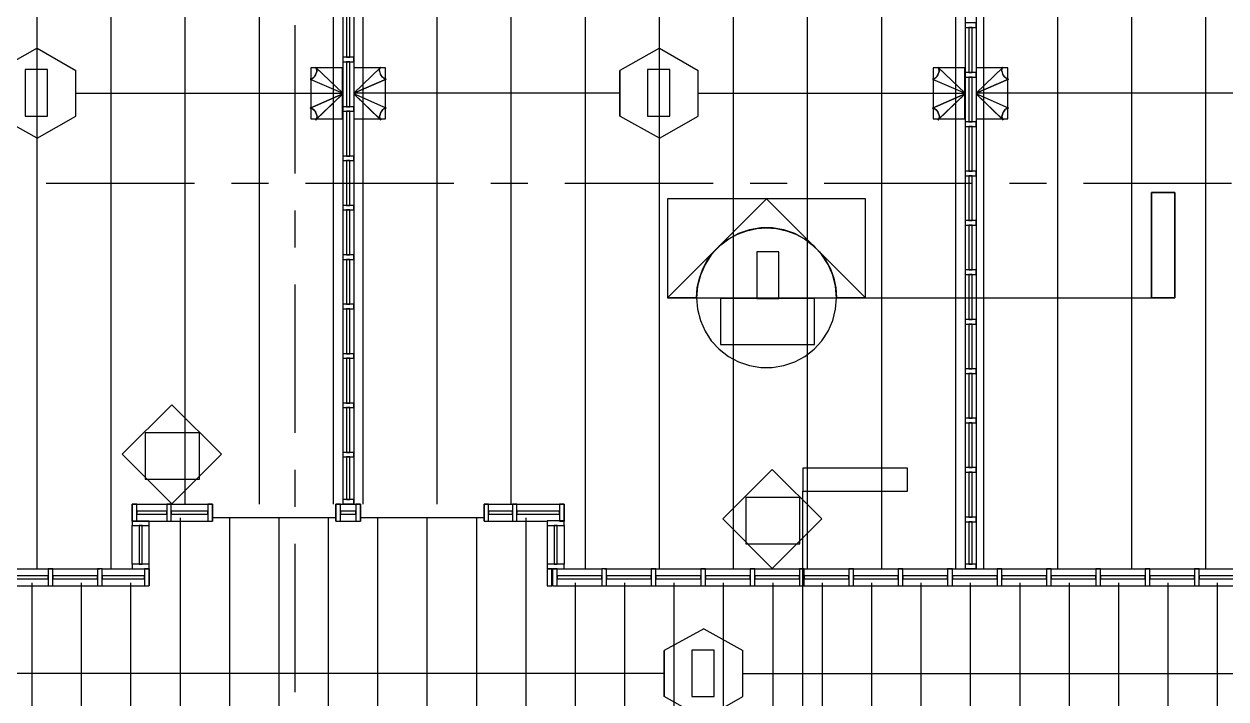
# Model space of a CAD drawing. Extents: x 0 to 3024, y 0 to 2160.
# Drawn here: x 767 to 1059, y 1616.6 to 1780.5 of the extents above; entities that cross this region are included whole.
import ezdxf

# ---------------------------------------------------------------- set-up
doc = ezdxf.new("R2010")
doc.units = 0
doc.layers.add('CTR-1st_Phase-Structure_S213-THIRD_FLOOR_FRAMING_PLAN', color=7, linetype='CONTINUOUS')

msp = doc.modelspace()

# ---------------------------------------------------------------- linework, layer by layer
at = {"layer": 'CTR-1st_Phase-Structure_S213-THIRD_FLOOR_FRAMING_PLAN', "color": 1}
for points in [[(770.159981, 1670.700012), (770.159981, 1916.700006), (770.159981, 1939.200006)], [(788.15998, 1670.700012), (788.15998, 1916.700006), (788.15998, 1939.200006)], [(806.15998, 1686.420012), (806.15998, 1916.700006), (806.15998, 1939.200006)], [(824.159979, 1686.420012), (824.159979, 1916.700006), (824.159979, 1939.200006)], [(842.159979, 1686.420012), (842.159979, 1916.700006), (842.159979, 1939.200006)], [(849.359979, 1686.420012), (849.359979, 1916.700006), (849.359979, 1939.200006)], [(867.359978, 1686.420012), (867.359978, 1916.700006), (867.359978, 1939.200006)], [(885.359978, 1686.420012), (885.359978, 1916.700006), (885.359978, 1939.200006)], [(903.359977, 1670.700012), (903.359977, 1916.700006), (903.359977, 1939.200006)], [(921.359977, 1670.700012), (921.359977, 1916.700006), (921.359977, 1939.200006)], [(939.359977, 1670.700012), (939.359977, 1916.700006), (939.359977, 1939.200006)], [(957.359976, 1670.700012), (957.359976, 1916.700006), (957.359976, 1939.200006)], [(975.359976, 1670.700012), (975.359976, 1916.700006), (975.359976, 1939.200006)], [(993.359975, 1670.700012), (993.359975, 1916.700006), (993.359975, 1939.200006)], [(1000.139975, 1670.700012), (1000.139975, 1916.700006), (1000.139975, 1939.200006)], [(1018.139975, 1670.700012), (1018.139975, 1916.700006), (1018.139975, 1939.200006)], [(1036.139974, 1670.700012), (1036.139974, 1916.700006), (1036.139974, 1939.200006)], [(1054.139974, 1670.700012), (1054.139974, 1916.700006), (1054.139974, 1939.200006)], [(832.859979, 1744.26001), (832.859979, 1780.260009)], [(808.37998, 1741.80001), (772.379981, 1741.80001)], [(826.379979, 1741.80001), (817.37998, 1741.80001)], [(871.379978, 1741.80001), (835.379979, 1741.80001)], [(889.379978, 1741.80001), (880.379978, 1741.80001)], [(934.379977, 1741.80001), (898.379978, 1741.80001)], [(952.379976, 1741.80001), (943.379976, 1741.80001)], [(997.379975, 1741.80001), (961.379976, 1741.80001)], [(1015.379975, 1741.80001), (1006.379975, 1741.80001)], [(1060.379973, 1741.80001), (1024.379974, 1741.80001)], [(832.859979, 1726.260011), (832.859979, 1735.260011)], [(832.859979, 1681.260012), (832.859979, 1717.260011)], [(806.15998, 1663.920012), (806.15998, 1686.420012)], [(824.159979, 1663.920012), (824.159979, 1686.420012)], [(842.159979, 1663.920012), (842.159979, 1686.420012)], [(849.359979, 1663.920012), (849.359979, 1686.420012)], [(867.359978, 1663.920012), (867.359978, 1686.420012)], [(885.359978, 1663.920012), (885.359978, 1686.420012)], [(770.159981, 1648.200013), (770.159981, 1670.700012)], [(788.15998, 1648.200013), (788.15998, 1670.700012)], [(832.859979, 1663.260012), (832.859979, 1672.260012)], [(903.359977, 1648.200013), (903.359977, 1670.700012)], [(921.359977, 1648.200013), (921.359977, 1670.700012)], [(939.359977, 1648.200013), (939.359977, 1670.700012)], [(957.359976, 1648.200013), (957.359976, 1670.700012)], [(975.359976, 1648.200013), (975.359976, 1670.700012)], [(993.359975, 1648.200013), (993.359975, 1670.700012)], [(1000.139975, 1648.200013), (1000.139975, 1670.700012)], [(1018.139975, 1648.200013), (1018.139975, 1670.700012)], [(1036.139974, 1648.200013), (1036.139974, 1670.700012)], [(1054.139974, 1648.200013), (1054.139974, 1670.700012)], [(804.95998, 1609.500014), (804.95998, 1643.520013), (804.95998, 1660.560012)], [(816.95998, 1609.500014), (816.95998, 1643.520013), (816.95998, 1660.560012)], [(828.959979, 1609.500014), (828.959979, 1643.520013), (828.959979, 1660.560012)], [(840.959979, 1609.500014), (840.959979, 1643.520013), (840.959979, 1660.560012)], [(852.959979, 1609.500014), (852.959979, 1643.520013), (852.959979, 1660.560012)], [(864.959978, 1609.500014), (864.959978, 1643.520013), (864.959978, 1660.560012)], [(876.959978, 1609.500014), (876.959978, 1643.520013), (876.959978, 1660.560012)], [(888.959978, 1597.740014), (888.959978, 1639.620013), (888.959978, 1660.560012)], [(832.859979, 1618.260014), (832.859979, 1654.260013)], [(768.959981, 1593.780014), (768.959981, 1627.800013), (768.959981, 1644.840013)], [(780.95998, 1593.780014), (780.95998, 1627.800013), (780.95998, 1644.840013)], [(792.95998, 1593.780014), (792.95998, 1627.800013), (792.95998, 1644.840013)], [(900.959977, 1593.780014), (900.959977, 1627.800013), (900.959977, 1644.840013)], [(912.959977, 1593.780014), (912.959977, 1627.800013), (912.959977, 1644.840013)], [(924.959977, 1593.780014), (924.959977, 1627.800013), (924.959977, 1644.840013)], [(936.959977, 1605.540014), (936.959977, 1631.760013), (936.959977, 1644.840013)], [(948.959976, 1605.540014), (948.959976, 1631.760013), (948.959976, 1644.840013)], [(960.959976, 1605.540014), (960.959976, 1631.760013), (960.959976, 1644.840013)], [(972.959976, 1605.540014), (972.959976, 1631.760013), (972.959976, 1644.840013)], [(984.959975, 1605.540014), (984.959975, 1631.760013), (984.959975, 1644.840013)], [(996.959975, 1605.540014), (996.959975, 1631.760013), (996.959975, 1644.840013)], [(1008.959975, 1605.540014), (1008.959975, 1631.760013), (1008.959975, 1644.840013)], [(1020.959974, 1605.540014), (1020.959974, 1631.760013), (1020.959974, 1644.840013)], [(1032.959974, 1605.540014), (1032.959974, 1631.760013), (1032.959974, 1644.840013)], [(1044.959974, 1605.540014), (1044.959974, 1631.760013), (1044.959974, 1644.840013)], [(1056.959974, 1605.540014), (1056.959974, 1631.760013), (1056.959974, 1644.840013)]]:
    msp.add_lwpolyline(points, dxfattribs=at)
at = {"layer": 'CTR-1st_Phase-Structure_S213-THIRD_FLOOR_FRAMING_PLAN', "color": 7}
for points in [[(995.639975, 1792.200009), (995.639975, 1780.200009)], [(998.279975, 1792.200009), (998.279975, 1780.200009)], [(844.439979, 1783.920009), (844.439979, 1771.92001)], [(847.079979, 1783.920009), (847.079979, 1771.92001)], [(995.639975, 1780.200009), (995.639975, 1768.20001)], [(998.279975, 1780.200009), (998.279975, 1768.20001)], [(770.159981, 1774.68001), (760.499981, 1769.28001), (760.499981, 1758.18001)], [(770.159981, 1774.68001), (779.579981, 1769.28001)], [(921.359977, 1774.68001), (911.699977, 1769.28001), (911.699977, 1758.18001)], [(921.359977, 1774.68001), (930.779977, 1769.28001)], [(844.439979, 1763.76001), (837.779979, 1770.06001)], [(838.079979, 1769.10001), (838.019979, 1769.70001), (837.779979, 1770.06001)], [(844.439979, 1771.92001), (844.439979, 1759.92001)], [(847.079979, 1771.92001), (847.079979, 1759.92001)], [(847.079979, 1763.76001), (853.679979, 1770.06001)], [(853.379979, 1769.10001), (853.439979, 1769.70001), (853.679979, 1770.06001)], [(995.639975, 1763.76001), (988.979975, 1770.06001)], [(989.279975, 1769.10001), (989.219975, 1769.70001), (988.979975, 1770.06001)], [(998.279975, 1763.76001), (1004.879975, 1770.06001)], [(1004.579975, 1769.10001), (1004.639975, 1769.70001), (1004.879975, 1770.06001)], [(770.159981, 1752.78001), (760.499981, 1758.18001), (760.499981, 1769.28001)], [(770.159981, 1752.78001), (779.579981, 1758.18001), (779.579981, 1769.28001)], [(836.519979, 1767.18001), (836.939979, 1767.24001), (837.419979, 1767.60001)], [(836.519979, 1767.18001), (844.439979, 1763.76001)], [(837.479979, 1767.66001), (837.839979, 1768.32001), (838.079979, 1769.04001)], [(854.939979, 1767.18001), (847.079979, 1763.76001)], [(854.039979, 1767.66001), (853.619979, 1768.32001), (853.439979, 1769.04001)], [(854.939979, 1767.18001), (854.519979, 1767.24001), (854.039979, 1767.60001)], [(921.359977, 1752.78001), (911.699977, 1758.18001), (911.699977, 1769.28001)], [(921.359977, 1752.78001), (930.779977, 1758.18001), (930.779977, 1769.28001)], [(987.719975, 1767.18001), (988.139975, 1767.24001), (988.619975, 1767.60001)], [(987.719975, 1767.18001), (995.639975, 1763.76001)], [(988.679975, 1767.66001), (989.039975, 1768.32001), (989.279975, 1769.04001)], [(995.639975, 1768.20001), (995.639975, 1756.20001)], [(998.279975, 1768.20001), (998.279975, 1756.20001)], [(1006.139975, 1767.18001), (998.279975, 1763.76001)], [(1005.239975, 1767.66001), (1004.819975, 1768.32001), (1004.639975, 1769.04001)], [(1006.139975, 1767.18001), (1005.719975, 1767.24001), (1005.239975, 1767.60001)], [(779.579981, 1763.76001), (844.439979, 1763.76001)], [(836.519979, 1760.10001), (844.439979, 1763.58001)], [(844.439979, 1763.58001), (837.779979, 1757.22001)], [(911.699977, 1763.76001), (847.079979, 1763.76001)], [(847.079979, 1763.58001), (853.679979, 1757.22001)], [(854.939979, 1760.10001), (847.079979, 1763.58001)], [(930.779977, 1763.76001), (995.639975, 1763.76001)], [(987.719975, 1760.10001), (995.639975, 1763.58001)], [(995.639975, 1763.58001), (988.979975, 1757.22001)], [(1098.539973, 1763.76001), (998.279975, 1763.76001)], [(998.279975, 1763.58001), (1004.879975, 1757.22001)], [(1006.139975, 1760.10001), (998.279975, 1763.58001)], [(836.519979, 1760.10001), (836.939979, 1760.10001)], [(836.939979, 1760.04001), (837.419979, 1759.68001)], [(837.479979, 1759.62001), (837.839979, 1759.02001)], [(838.079979, 1758.18001), (838.019979, 1757.58001), (837.779979, 1757.22001)], [(837.839979, 1758.96001), (838.079979, 1758.24001)], [(844.439979, 1759.92001), (844.439979, 1747.92001)], [(847.079979, 1759.92001), (847.079979, 1747.92001)], [(853.379979, 1758.18001), (853.439979, 1757.58001), (853.679979, 1757.22001)], [(853.619979, 1758.96001), (853.439979, 1758.24001)], [(854.039979, 1759.62001), (853.619979, 1759.02001)], [(854.519979, 1760.04001), (854.039979, 1759.68001)], [(854.939979, 1760.10001), (854.519979, 1760.10001)], [(987.719975, 1760.10001), (988.139975, 1760.10001)], [(988.139975, 1760.04001), (988.619975, 1759.68001)], [(988.679975, 1759.62001), (989.039975, 1759.02001)], [(989.279975, 1758.18001), (989.219975, 1757.58001), (988.979975, 1757.22001)], [(989.039975, 1758.96001), (989.279975, 1758.24001)], [(1004.579975, 1758.18001), (1004.639975, 1757.58001), (1004.879975, 1757.22001)], [(1004.819975, 1758.96001), (1004.639975, 1758.24001)], [(1005.239975, 1759.62001), (1004.819975, 1759.02001)], [(1005.719975, 1760.04001), (1005.239975, 1759.68001)], [(1006.139975, 1760.10001), (1005.719975, 1760.10001)], [(995.639975, 1756.20001), (995.639975, 1744.20001)], [(998.279975, 1756.20001), (998.279975, 1744.20001)], [(844.439979, 1747.92001), (844.439979, 1735.920011)], [(847.079979, 1747.92001), (847.079979, 1735.920011)], [(995.639975, 1744.20001), (995.639975, 1732.200011)], [(998.279975, 1744.20001), (998.279975, 1732.200011)], [(930.359977, 1714.020011), (923.339977, 1714.020011), (947.399976, 1738.080011), (971.459976, 1714.020011), (964.379976, 1714.020011), (964.139976, 1716.840011), (963.479976, 1719.540011), (962.339976, 1722.120011), (960.839976, 1724.460011), (958.919976, 1726.560011), (956.699976, 1728.300011), (954.239976, 1729.620011), (951.539976, 1730.520011), (948.779976, 1731.000011), (945.959976, 1731.000011), (943.199976, 1730.520011), (940.559976, 1729.620011), (938.099977, 1728.300011), (935.879977, 1726.560011), (933.959977, 1724.460011), (932.459977, 1722.120011), (931.319977, 1719.540011), (930.599977, 1716.840011), (930.359977, 1714.020011), (930.599977, 1711.260011), (931.319977, 1708.500011), (932.459977, 1705.920011), (933.959977, 1703.580011), (935.879977, 1701.540011), (938.099977, 1699.800012), (940.559976, 1698.480012), (943.199976, 1697.580012), (945.959976, 1697.100012), (948.779976, 1697.100012), (951.539976, 1697.580012), (954.239976, 1698.480012), (956.699976, 1699.800012), (958.919976, 1701.540011), (960.839976, 1703.580011), (962.339976, 1705.920011), (963.479976, 1708.500011), (964.139976, 1711.260011), (964.379976, 1714.020011)], [(1040.879974, 1739.580011), (1046.579974, 1739.580011)], [(1040.879974, 1714.020011), (1040.879974, 1739.580011)], [(1046.579974, 1739.580011), (1046.579974, 1714.020011)], [(844.439979, 1735.920011), (844.439979, 1723.920011)], [(847.079979, 1735.920011), (847.079979, 1723.920011)], [(995.639975, 1732.200011), (995.639975, 1720.200011)], [(998.279975, 1732.200011), (998.279975, 1720.200011)], [(844.439979, 1723.920011), (844.439979, 1711.920011)], [(847.079979, 1723.920011), (847.079979, 1711.920011)], [(995.639975, 1720.200011), (995.639975, 1708.200011)], [(998.279975, 1720.200011), (998.279975, 1708.200011)], [(844.439979, 1711.920011), (844.439979, 1699.920012)], [(847.079979, 1711.920011), (847.079979, 1699.920012)], [(964.379976, 1714.020011), (1040.879974, 1714.020011)], [(1046.579974, 1714.020011), (1040.879974, 1714.020011)], [(995.639975, 1708.200011), (995.639975, 1696.200012)], [(998.279975, 1708.200011), (998.279975, 1696.200012)], [(844.439979, 1699.920012), (844.439979, 1687.920012)], [(847.079979, 1699.920012), (847.079979, 1687.920012)], [(995.639975, 1696.200012), (995.639975, 1684.200012)], [(998.279975, 1696.200012), (998.279975, 1684.200012)], [(844.439979, 1687.920012), (844.439979, 1675.920012)], [(847.079979, 1687.920012), (847.079979, 1675.920012)], [(995.639975, 1684.200012), (995.639975, 1672.200012)], [(998.279975, 1684.200012), (998.279975, 1672.200012)], [(844.439979, 1675.920012), (844.439979, 1663.920012)], [(847.079979, 1675.920012), (847.079979, 1663.920012)], [(956.159976, 1672.680012), (956.159976, 1667.040012)], [(981.659975, 1672.680012), (956.159976, 1672.680012)], [(981.659975, 1667.040012), (981.659975, 1672.680012)], [(995.639975, 1672.200012), (995.639975, 1660.200012)], [(998.279975, 1672.200012), (998.279975, 1660.200012)], [(956.159976, 1572.540015), (956.159976, 1667.040012)], [(956.159976, 1667.040012), (981.659975, 1667.040012)], [(793.25998, 1659.780013), (793.25998, 1663.920012), (802.19998, 1663.920012)], [(802.19998, 1663.920012), (812.75998, 1663.920012)], [(812.75998, 1663.920012), (812.75998, 1659.780013)], [(842.759979, 1659.780013), (842.759979, 1663.920012), (844.439979, 1663.920012)], [(847.079979, 1663.920012), (844.439979, 1663.920012)], [(847.079979, 1663.920012), (848.759979, 1663.920012)], [(848.759979, 1663.920012), (848.759979, 1659.780013)], [(878.759978, 1659.780013), (878.759978, 1663.920012), (886.199978, 1663.920012)], [(886.199978, 1663.920012), (898.199978, 1663.920012)], [(898.199978, 1663.920012), (898.199978, 1659.780013)], [(793.25998, 1649.340013), (793.25998, 1658.700013)], [(794.39998, 1659.780013), (801.65998, 1659.780013)], [(797.39998, 1649.340013), (797.39998, 1658.700013)], [(802.19998, 1659.780013), (812.75998, 1659.780013)], [(842.759979, 1660.560012), (812.75998, 1660.560012)], [(842.759979, 1659.780013), (848.759979, 1659.780013)], [(878.759978, 1660.560012), (848.759979, 1660.560012)], [(878.759978, 1659.780013), (886.199978, 1659.780013)], [(886.199978, 1659.780013), (894.059978, 1659.780013)], [(894.059978, 1658.700013), (894.059978, 1649.340013)], [(898.199978, 1658.700013), (898.199978, 1649.340013)], [(995.639975, 1660.200012), (995.639975, 1648.200013)], [(998.279975, 1660.200012), (998.279975, 1648.200013)], [(761.399981, 1648.200013), (773.399981, 1648.200013)], [(773.399981, 1648.200013), (785.39998, 1648.200013)], [(785.93998, 1648.200013), (796.25998, 1648.200013)], [(797.39998, 1648.200013), (797.39998, 1644.060013)], [(896.519978, 1648.200013), (907.379977, 1648.200013)], [(907.979977, 1648.200013), (919.979977, 1648.200013)], [(919.979977, 1648.200013), (931.979977, 1648.200013)], [(931.979977, 1648.200013), (943.979976, 1648.200013)], [(943.979976, 1648.200013), (955.979976, 1648.200013)], [(955.979976, 1648.200013), (967.979976, 1648.200013)], [(967.979976, 1648.200013), (979.979976, 1648.200013)], [(979.979976, 1648.200013), (991.979975, 1648.200013)], [(991.979975, 1648.200013), (995.639975, 1648.200013)], [(998.279975, 1648.200013), (995.639975, 1648.200013)], [(998.279975, 1648.200013), (1003.979975, 1648.200013)], [(1003.979975, 1648.200013), (1015.979975, 1648.200013)], [(1015.979975, 1648.200013), (1027.979974, 1648.200013)], [(1027.979974, 1648.200013), (1039.979974, 1648.200013)], [(1039.979974, 1648.200013), (1051.979974, 1648.200013)], [(1051.979974, 1648.200013), (1063.979973, 1648.200013)], [(895.379978, 1644.840013), (895.199978, 1644.840013)], [(761.399981, 1644.060013), (773.399981, 1644.060013)], [(773.399981, 1644.060013), (785.39998, 1644.060013)], [(785.39998, 1644.060013), (797.39998, 1644.060013)], [(895.979978, 1644.060013), (907.979977, 1644.060013)], [(907.979977, 1644.060013), (919.979977, 1644.060013)], [(919.979977, 1644.060013), (931.979977, 1644.060013)], [(931.979977, 1644.060013), (943.979976, 1644.060013)], [(943.979976, 1644.060013), (955.979976, 1644.060013)], [(955.979976, 1644.060013), (967.979976, 1644.060013)], [(967.979976, 1644.060013), (979.979976, 1644.060013)], [(979.979976, 1644.060013), (991.979975, 1644.060013)], [(991.979975, 1644.060013), (1003.979975, 1644.060013)], [(1003.979975, 1644.060013), (1015.979975, 1644.060013)], [(1015.979975, 1644.060013), (1027.979974, 1644.060013)], [(1027.979974, 1644.060013), (1039.979974, 1644.060013)], [(1039.979974, 1644.060013), (1051.979974, 1644.060013)], [(1051.979974, 1644.060013), (1063.979973, 1644.060013)], [(932.159977, 1633.680013), (922.499977, 1628.340013), (922.499977, 1617.180014)], [(932.159977, 1633.680013), (941.579976, 1628.340013)], [(932.159977, 1611.780014), (922.499977, 1617.180014), (922.499977, 1628.340013)], [(932.159977, 1611.780014), (941.579976, 1617.180014), (941.579976, 1628.340013)], [(922.499977, 1622.760013), (644.159984, 1622.760013)], [(941.579976, 1622.760013), (1220.159969, 1622.760013)]]:
    msp.add_lwpolyline(points, dxfattribs=at)
for points in [[(846.119979, 1772.46001), (846.119979, 1783.380009), (845.339979, 1783.380009), (845.339979, 1772.46001)], [(998.279975, 1779.66001), (998.279975, 1780.800009), (995.639975, 1780.800009), (995.639975, 1779.66001)], [(997.319975, 1768.80001), (997.319975, 1779.66001), (996.539975, 1779.66001), (996.539975, 1768.80001)], [(844.439979, 1763.76001), (837.959979, 1769.88001), (838.019979, 1769.70001), (838.079979, 1769.52001), (838.079979, 1769.28001), (838.079979, 1768.98001), (838.019979, 1768.74001), (837.899979, 1768.44001), (837.779979, 1768.20001), (837.659979, 1767.96001), (837.479979, 1767.72001), (837.359979, 1767.54001), (837.179979, 1767.36001), (836.999979, 1767.24001), (836.819979, 1767.18001), (836.639979, 1767.18001), (836.519979, 1767.18001)], [(836.639979, 1769.88001), (836.639979, 1757.52001), (844.379979, 1757.52001), (844.379979, 1769.88001)], [(847.079979, 1771.38001), (847.079979, 1772.46001), (844.439979, 1772.46001), (844.439979, 1771.38001)], [(846.119979, 1760.46001), (846.119979, 1771.38001), (845.339979, 1771.38001), (845.339979, 1760.46001)], [(847.079979, 1763.76001), (854.939979, 1767.18001), (854.819979, 1767.18001), (854.639979, 1767.18001), (854.519979, 1767.24001), (854.339979, 1767.36001), (854.159979, 1767.54001), (853.979979, 1767.72001), (853.799979, 1767.96001), (853.679979, 1768.20001), (853.559979, 1768.44001), (853.499979, 1768.74001), (853.439979, 1768.98001), (853.379979, 1769.28001), (853.379979, 1769.52001), (853.439979, 1769.70001), (853.499979, 1769.88001)], [(847.139979, 1769.88001), (847.139979, 1757.52001), (854.819979, 1757.52001), (854.819979, 1769.88001)], [(995.639975, 1763.76001), (989.159975, 1769.88001), (989.219975, 1769.70001), (989.279975, 1769.52001), (989.279975, 1769.28001), (989.279975, 1768.98001), (989.219975, 1768.74001), (989.099975, 1768.44001), (988.979975, 1768.20001), (988.859975, 1767.96001), (988.679975, 1767.72001), (988.559975, 1767.54001), (988.379975, 1767.36001), (988.199975, 1767.24001), (988.019975, 1767.18001), (987.839975, 1767.18001), (987.719975, 1767.18001)], [(987.839975, 1769.88001), (987.839975, 1757.52001), (995.579975, 1757.52001), (995.579975, 1769.88001)], [(998.279975, 1763.76001), (1006.139975, 1767.18001), (1006.019975, 1767.18001), (1005.839975, 1767.18001), (1005.719975, 1767.24001), (1005.539975, 1767.36001), (1005.359975, 1767.54001), (1005.179975, 1767.72001), (1004.999975, 1767.96001), (1004.879975, 1768.20001), (1004.759975, 1768.44001), (1004.699975, 1768.74001), (1004.639975, 1768.98001), (1004.579975, 1769.28001), (1004.579975, 1769.52001), (1004.639975, 1769.70001), (1004.699975, 1769.88001)], [(998.339975, 1769.88001), (998.339975, 1757.52001), (1006.019975, 1757.52001), (1006.019975, 1769.88001)], [(767.219981, 1769.46001), (767.219981, 1758.18001), (772.679981, 1758.18001), (772.679981, 1769.46001)], [(918.419977, 1769.46001), (918.419977, 1758.18001), (923.879977, 1758.18001), (923.879977, 1769.46001)], [(998.279975, 1767.66001), (998.279975, 1768.80001), (995.639975, 1768.80001), (995.639975, 1767.66001)], [(997.319975, 1756.80001), (997.319975, 1767.66001), (996.539975, 1767.66001), (996.539975, 1756.80001)], [(844.439979, 1763.58001), (836.519979, 1760.10001), (836.639979, 1760.16001), (836.819979, 1760.10001), (836.999979, 1760.04001), (837.179979, 1759.92001), (837.359979, 1759.80001), (837.479979, 1759.56001), (837.659979, 1759.38001), (837.779979, 1759.08001), (837.899979, 1758.84001), (838.019979, 1758.54001), (838.079979, 1758.30001), (838.079979, 1758.06001), (838.079979, 1757.82001), (838.019979, 1757.58001), (837.959979, 1757.46001)], [(847.079979, 1763.58001), (853.499979, 1757.46001), (853.439979, 1757.58001), (853.379979, 1757.82001), (853.379979, 1758.06001), (853.439979, 1758.30001), (853.499979, 1758.54001), (853.559979, 1758.84001), (853.679979, 1759.08001), (853.799979, 1759.38001), (853.979979, 1759.56001), (854.159979, 1759.80001), (854.339979, 1759.92001), (854.519979, 1760.04001), (854.639979, 1760.10001), (854.819979, 1760.16001), (854.939979, 1760.10001)], [(995.639975, 1763.58001), (987.719975, 1760.10001), (987.839975, 1760.16001), (988.019975, 1760.10001), (988.199975, 1760.04001), (988.379975, 1759.92001), (988.559975, 1759.80001), (988.679975, 1759.56001), (988.859975, 1759.38001), (988.979975, 1759.08001), (989.099975, 1758.84001), (989.219975, 1758.54001), (989.279975, 1758.30001), (989.279975, 1758.06001), (989.279975, 1757.82001), (989.219975, 1757.58001), (989.159975, 1757.46001)], [(998.279975, 1763.58001), (1004.699975, 1757.46001), (1004.639975, 1757.58001), (1004.579975, 1757.82001), (1004.579975, 1758.06001), (1004.639975, 1758.30001), (1004.699975, 1758.54001), (1004.759975, 1758.84001), (1004.879975, 1759.08001), (1004.999975, 1759.38001), (1005.179975, 1759.56001), (1005.359975, 1759.80001), (1005.539975, 1759.92001), (1005.719975, 1760.04001), (1005.839975, 1760.10001), (1006.019975, 1760.16001), (1006.139975, 1760.10001)], [(847.079979, 1759.38001), (847.079979, 1760.46001), (844.439979, 1760.46001), (844.439979, 1759.38001)], [(846.119979, 1748.46001), (846.119979, 1759.38001), (845.339979, 1759.38001), (845.339979, 1748.46001)], [(998.279975, 1755.66001), (998.279975, 1756.80001), (995.639975, 1756.80001), (995.639975, 1755.66001)], [(997.319975, 1744.80001), (997.319975, 1755.66001), (996.539975, 1755.66001), (996.539975, 1744.80001)], [(847.079979, 1747.38001), (847.079979, 1748.46001), (844.439979, 1748.46001), (844.439979, 1747.38001)], [(846.119979, 1736.460011), (846.119979, 1747.38001), (845.339979, 1747.38001), (845.339979, 1736.460011)], [(998.279975, 1743.66001), (998.279975, 1744.80001), (995.639975, 1744.80001), (995.639975, 1743.66001)], [(997.319975, 1732.800011), (997.319975, 1743.66001), (996.539975, 1743.66001), (996.539975, 1732.800011)], [(923.339977, 1738.080011), (923.339977, 1714.020011), (971.459976, 1714.020011), (971.459976, 1738.080011)], [(947.399976, 1738.080011), (923.339977, 1714.020011), (930.359977, 1714.020011), (930.539977, 1716.480011), (931.079977, 1718.820011), (931.919977, 1721.100011), (933.059977, 1723.260011), (934.559977, 1725.180011), (936.239977, 1726.920011), (938.219977, 1728.360011), (940.319976, 1729.500011), (942.599976, 1730.340011), (944.999976, 1730.880011), (947.399976, 1731.060011), (949.799976, 1730.880011), (952.199976, 1730.340011), (954.479976, 1729.500011), (956.579976, 1728.360011), (958.499976, 1726.920011), (960.239976, 1725.180011), (961.679976, 1723.260011), (962.879976, 1721.100011), (963.719976, 1718.820011), (964.199976, 1716.480011), (964.379976, 1714.020011), (971.459976, 1714.020011)], [(1040.879974, 1739.580011), (1040.879974, 1714.020011), (1046.579974, 1714.020011), (1046.579974, 1739.580011)], [(1046.579974, 1739.580011), (1040.879974, 1739.580011), (1040.879974, 1714.020011), (1046.579974, 1714.020011)], [(847.079979, 1735.380011), (847.079979, 1736.460011), (844.439979, 1736.460011), (844.439979, 1735.380011)], [(846.119979, 1724.460011), (846.119979, 1735.380011), (845.339979, 1735.380011), (845.339979, 1724.460011)], [(998.279975, 1731.660011), (998.279975, 1732.800011), (995.639975, 1732.800011), (995.639975, 1731.660011)], [(997.319975, 1720.800011), (997.319975, 1731.660011), (996.539975, 1731.660011), (996.539975, 1720.800011)], [(847.079979, 1723.380011), (847.079979, 1724.460011), (844.439979, 1724.460011), (844.439979, 1723.380011)], [(846.119979, 1712.460011), (846.119979, 1723.380011), (845.339979, 1723.380011), (845.339979, 1712.460011)], [(944.999976, 1725.180011), (944.999976, 1713.900011), (950.399976, 1713.900011), (950.399976, 1725.180011)], [(998.279975, 1719.660011), (998.279975, 1720.800011), (995.639975, 1720.800011), (995.639975, 1719.660011)], [(997.319975, 1708.800011), (997.319975, 1719.660011), (996.539975, 1719.660011), (996.539975, 1708.800011)], [(847.079979, 1711.380011), (847.079979, 1712.460011), (844.439979, 1712.460011), (844.439979, 1711.380011)], [(846.119979, 1700.460011), (846.119979, 1711.380011), (845.339979, 1711.380011), (845.339979, 1700.460011)], [(936.179977, 1713.900011), (936.179977, 1702.680011), (959.039976, 1702.680011), (959.039976, 1713.900011)], [(998.279975, 1707.660011), (998.279975, 1708.800011), (995.639975, 1708.800011), (995.639975, 1707.660011)], [(997.319975, 1696.800012), (997.319975, 1707.660011), (996.539975, 1707.660011), (996.539975, 1696.800012)], [(847.079979, 1699.380012), (847.079979, 1700.460011), (844.439979, 1700.460011), (844.439979, 1699.380012)], [(846.119979, 1688.460012), (846.119979, 1699.380012), (845.339979, 1699.380012), (845.339979, 1688.460012)], [(998.279975, 1695.660012), (998.279975, 1696.800012), (995.639975, 1696.800012), (995.639975, 1695.660012)], [(997.319975, 1684.800012), (997.319975, 1695.660012), (996.539975, 1695.660012), (996.539975, 1684.800012)], [(802.91998, 1688.040012), (814.91998, 1676.040012), (802.91998, 1663.980012), (790.85998, 1676.040012)], [(847.079979, 1687.380012), (847.079979, 1688.460012), (844.439979, 1688.460012), (844.439979, 1687.380012)], [(846.119979, 1676.460012), (846.119979, 1687.380012), (845.339979, 1687.380012), (845.339979, 1676.460012)], [(998.279975, 1683.660012), (998.279975, 1684.800012), (995.639975, 1684.800012), (995.639975, 1683.660012)], [(997.319975, 1672.800012), (997.319975, 1683.660012), (996.539975, 1683.660012), (996.539975, 1672.800012)], [(796.43998, 1681.260012), (796.43998, 1669.980012), (809.57998, 1669.980012), (809.57998, 1681.260012)], [(847.079979, 1675.380012), (847.079979, 1676.460012), (844.439979, 1676.460012), (844.439979, 1675.380012)], [(846.119979, 1665.060012), (846.119979, 1675.380012), (845.339979, 1675.380012), (845.339979, 1665.060012)], [(948.779976, 1672.320012), (960.839976, 1660.320012), (948.779976, 1648.260013), (936.779977, 1660.320012)], [(956.159976, 1672.680012), (956.159976, 1667.040012), (981.659975, 1667.040012), (981.659975, 1672.680012)], [(981.659975, 1672.680012), (956.159976, 1672.680012), (956.159976, 1667.040012), (981.659975, 1667.040012)], [(998.279975, 1671.660012), (998.279975, 1672.800012), (995.639975, 1672.800012), (995.639975, 1671.660012)], [(997.319975, 1660.800012), (997.319975, 1671.660012), (996.539975, 1671.660012), (996.539975, 1660.800012)], [(847.079979, 1663.920012), (847.079979, 1665.060012), (844.439979, 1665.060012), (844.439979, 1663.920012)], [(942.359976, 1665.540012), (942.359976, 1654.260013), (955.499976, 1654.260013), (955.499976, 1665.540012)], [(794.39998, 1663.920012), (793.25998, 1663.920012), (793.25998, 1659.780013), (794.39998, 1659.780013)], [(801.65998, 1662.240012), (794.39998, 1662.240012), (794.39998, 1661.460012), (801.65998, 1661.460012)], [(802.73998, 1663.920012), (801.65998, 1663.920012), (801.65998, 1659.780013), (802.73998, 1659.780013)], [(811.61998, 1662.240012), (802.73998, 1662.240012), (802.73998, 1661.460012), (811.61998, 1661.460012)], [(812.75998, 1663.920012), (811.61998, 1663.920012), (811.61998, 1659.780013), (812.75998, 1659.780013)], [(843.839979, 1663.920012), (842.759979, 1663.920012), (842.759979, 1659.780013), (843.839979, 1659.780013)], [(847.619979, 1662.240012), (843.839979, 1662.240012), (843.839979, 1661.460012), (847.619979, 1661.460012)], [(848.759979, 1663.920012), (847.619979, 1663.920012), (847.619979, 1659.780013), (848.759979, 1659.780013)], [(879.839978, 1663.920012), (878.759978, 1663.920012), (878.759978, 1659.780013), (879.839978, 1659.780013)], [(885.659978, 1662.240012), (879.839978, 1662.240012), (879.839978, 1661.460012), (885.659978, 1661.460012)], [(886.739978, 1663.920012), (885.659978, 1663.920012), (885.659978, 1659.780013), (886.739978, 1659.780013)], [(897.059978, 1662.240012), (886.739978, 1662.240012), (886.739978, 1661.460012), (897.059978, 1661.460012)], [(898.199978, 1663.920012), (897.059978, 1663.920012), (897.059978, 1659.780013), (898.199978, 1659.780013)], [(793.25998, 1659.780013), (793.25998, 1658.700013), (797.39998, 1658.700013), (797.39998, 1659.780013)], [(794.93998, 1658.700013), (794.93998, 1649.340013), (795.71998, 1649.340013), (795.71998, 1658.700013)], [(898.199978, 1658.700013), (898.199978, 1659.840013), (894.059978, 1659.840013), (894.059978, 1658.700013)], [(896.519978, 1649.340013), (896.519978, 1658.700013), (895.739978, 1658.700013), (895.739978, 1649.340013)], [(998.279975, 1659.660013), (998.279975, 1660.800012), (995.639975, 1660.800012), (995.639975, 1659.660013)], [(997.319975, 1649.340013), (997.319975, 1659.660013), (996.539975, 1659.660013), (996.539975, 1649.340013)], [(773.939981, 1648.200013), (772.859981, 1648.200013), (772.859981, 1644.060013), (773.939981, 1644.060013)], [(785.93998, 1648.200013), (784.85998, 1648.200013), (784.85998, 1644.060013), (785.93998, 1644.060013)], [(793.25998, 1649.340013), (793.25998, 1648.200013), (797.39998, 1648.200013), (797.39998, 1649.340013)], [(797.39998, 1648.200013), (796.25998, 1648.200013), (796.25998, 1644.060013), (797.39998, 1644.060013)], [(898.199978, 1648.200013), (898.199978, 1649.340013), (894.059978, 1649.340013), (894.059978, 1648.200013)], [(895.199978, 1648.200013), (894.059978, 1648.200013), (894.059978, 1644.060013), (895.199978, 1644.060013)], [(896.519978, 1648.200013), (895.379978, 1648.200013), (895.379978, 1644.060013), (896.519978, 1644.060013)], [(908.519977, 1648.200013), (907.379977, 1648.200013), (907.379977, 1644.060013), (908.519977, 1644.060013)], [(920.519977, 1648.200013), (919.379977, 1648.200013), (919.379977, 1644.060013), (920.519977, 1644.060013)], [(932.519977, 1648.200013), (931.379977, 1648.200013), (931.379977, 1644.060013), (932.519977, 1644.060013)], [(944.519976, 1648.200013), (943.379976, 1648.200013), (943.379976, 1644.060013), (944.519976, 1644.060013)], [(956.519976, 1648.200013), (955.379976, 1648.200013), (955.379976, 1644.060013), (956.519976, 1644.060013)], [(968.519976, 1648.200013), (967.379976, 1648.200013), (967.379976, 1644.060013), (968.519976, 1644.060013)], [(980.519975, 1648.200013), (979.379976, 1648.200013), (979.379976, 1644.060013), (980.519975, 1644.060013)], [(992.519975, 1648.200013), (991.379975, 1648.200013), (991.379975, 1644.060013), (992.519975, 1644.060013)], [(998.279975, 1648.200013), (998.279975, 1649.340013), (995.639975, 1649.340013), (995.639975, 1648.200013)], [(1004.519975, 1648.200013), (1003.379975, 1648.200013), (1003.379975, 1644.060013), (1004.519975, 1644.060013)], [(1016.519975, 1648.200013), (1015.379975, 1648.200013), (1015.379975, 1644.060013), (1016.519975, 1644.060013)], [(1028.519974, 1648.200013), (1027.379974, 1648.200013), (1027.379974, 1644.060013), (1028.519974, 1644.060013)], [(1040.519974, 1648.200013), (1039.379974, 1648.200013), (1039.379974, 1644.060013), (1040.519974, 1644.060013)], [(1052.519974, 1648.200013), (1051.379974, 1648.200013), (1051.379974, 1644.060013), (1052.519974, 1644.060013)], [(772.859981, 1646.520013), (761.939981, 1646.520013), (761.939981, 1645.800013), (772.859981, 1645.800013)], [(784.85998, 1646.520013), (773.939981, 1646.520013), (773.939981, 1645.800013), (784.85998, 1645.800013)], [(796.25998, 1646.520013), (785.93998, 1646.520013), (785.93998, 1645.800013), (796.25998, 1645.800013)], [(907.379977, 1646.520013), (896.519978, 1646.520013), (896.519978, 1645.800013), (907.379977, 1645.800013)], [(919.379977, 1646.520013), (908.519977, 1646.520013), (908.519977, 1645.800013), (919.379977, 1645.800013)], [(931.379977, 1646.520013), (920.519977, 1646.520013), (920.519977, 1645.800013), (931.379977, 1645.800013)], [(943.379976, 1646.520013), (932.519977, 1646.520013), (932.519977, 1645.800013), (943.379976, 1645.800013)], [(955.379976, 1646.520013), (944.519976, 1646.520013), (944.519976, 1645.800013), (955.379976, 1645.800013)], [(967.379976, 1646.520013), (956.519976, 1646.520013), (956.519976, 1645.800013), (967.379976, 1645.800013)], [(979.379976, 1646.520013), (968.519976, 1646.520013), (968.519976, 1645.800013), (979.379976, 1645.800013)], [(991.379975, 1646.520013), (980.519975, 1646.520013), (980.519975, 1645.800013), (991.379975, 1645.800013)], [(1003.379975, 1646.520013), (992.519975, 1646.520013), (992.519975, 1645.800013), (1003.379975, 1645.800013)], [(1015.379975, 1646.520013), (1004.519975, 1646.520013), (1004.519975, 1645.800013), (1015.379975, 1645.800013)], [(1027.379974, 1646.520013), (1016.519975, 1646.520013), (1016.519975, 1645.800013), (1027.379974, 1645.800013)], [(1039.379974, 1646.520013), (1028.519974, 1646.520013), (1028.519974, 1645.800013), (1039.379974, 1645.800013)], [(1051.379974, 1646.520013), (1040.519974, 1646.520013), (1040.519974, 1645.800013), (1051.379974, 1645.800013)], [(1063.379973, 1646.520013), (1052.519974, 1646.520013), (1052.519974, 1645.800013), (1063.379973, 1645.800013)], [(929.219977, 1628.460013), (929.219977, 1617.180014), (934.679977, 1617.180014), (934.679977, 1628.460013)]]:
    msp.add_lwpolyline(points, close=True, dxfattribs=at)

doc.saveas('drawing.dxf')
